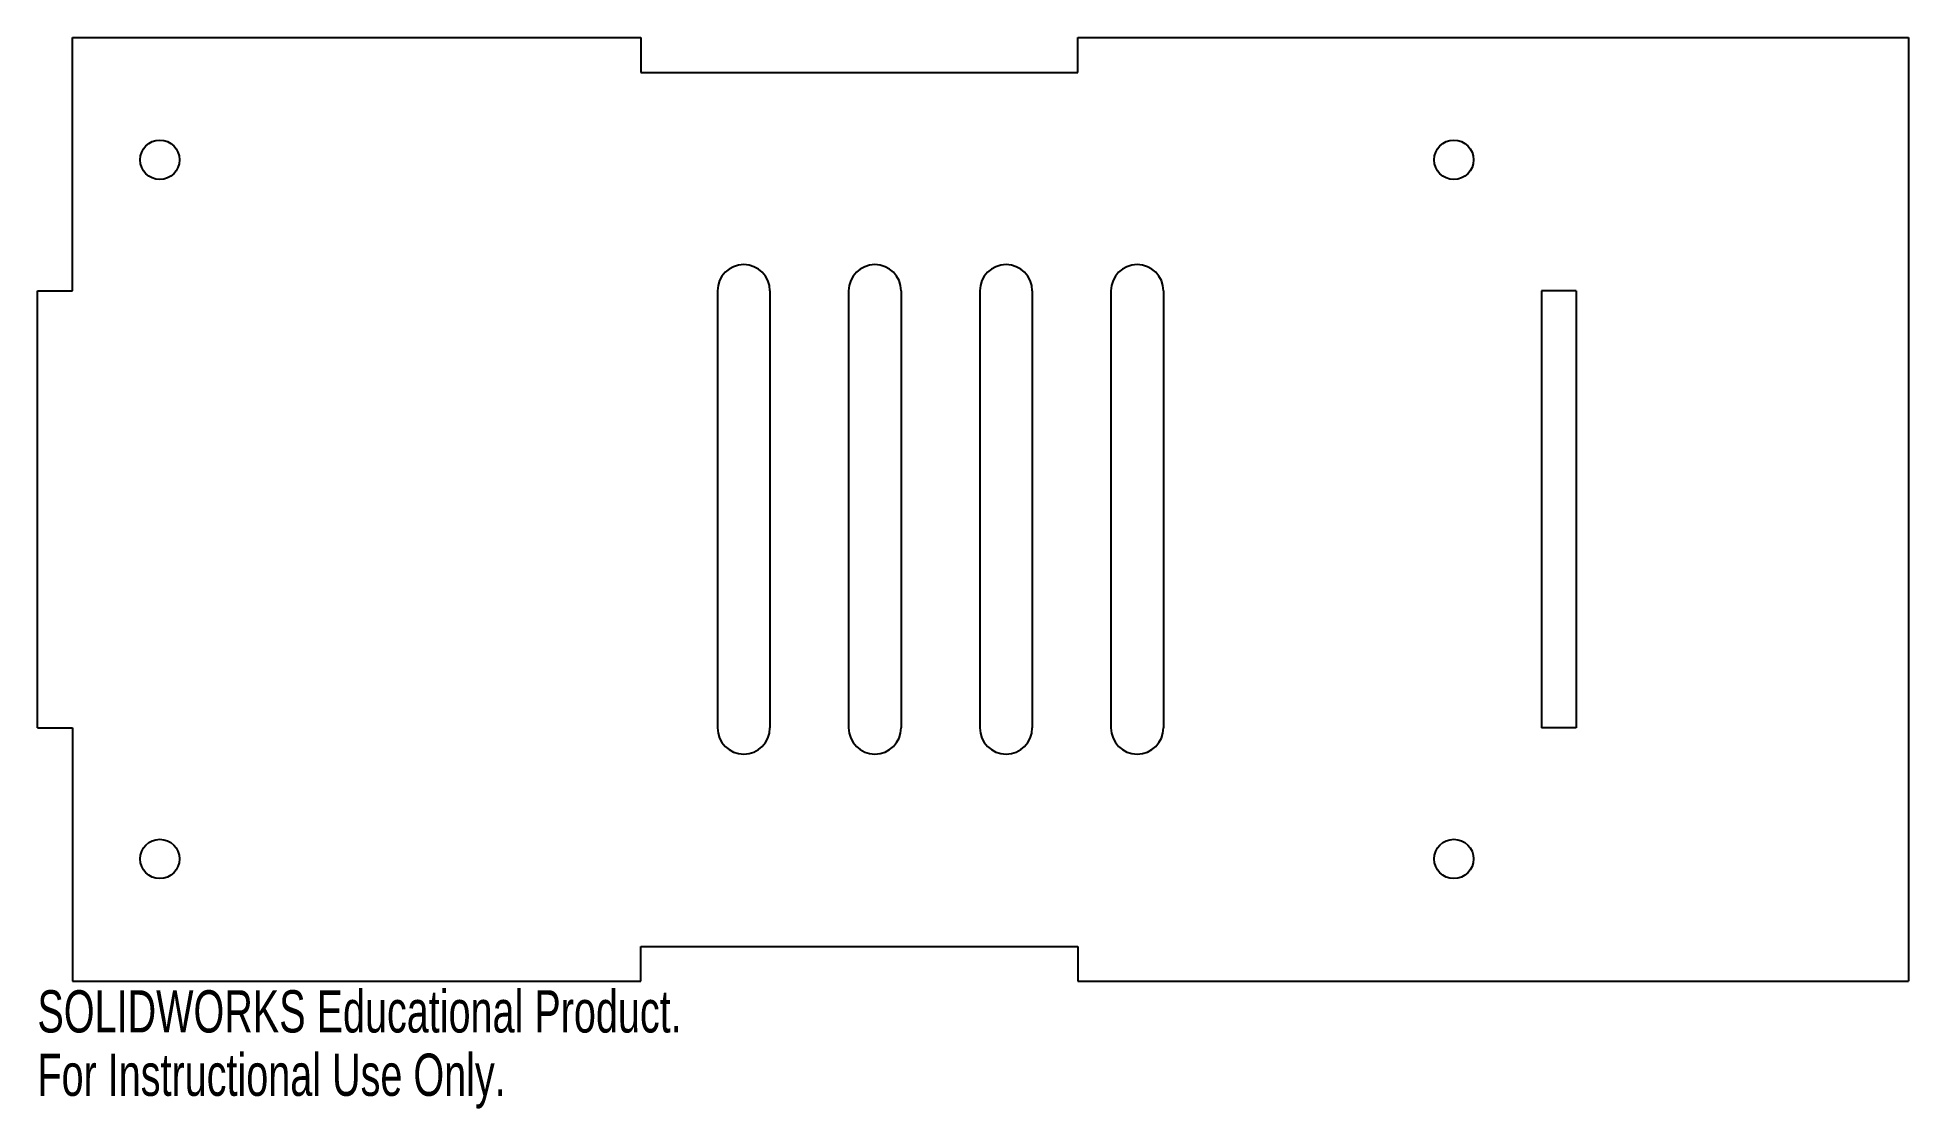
# Model space of a CAD drawing. Header units: millimetres. Extents: x 0 to 214, y -69 to 54.
import ezdxf

# ---------------------------------------------------------------- set-up
doc = ezdxf.new("R2010")
doc.units = ezdxf.units.MM
doc.styles.add('SLDTEXTSTYLE0', font='TXT', dxfattribs={"width": 0.7})

msp = doc.modelspace()

# ---------------------------------------------------------------- linework, layer by layer
at = {"color": 7, "linetype": 'Continuous', "lineweight": 25}
for p, q in [((4, 25), (4, 54)), ((4, 54), (69, 54)), ((69, 54), (69, 50)), ((119, 50), (119, 54)), ((119, 54), (214, 54)), ((214, 54), (214, -54)), ((69, 50), (119, 50)), ((0, -25), (0, 25)), ((0, 25), (4, 25)), ((77.78, 25), (77.78, -25)), ((83.78, 25), (83.78, -25)), ((92.78, 25), (92.78, -25)), ((98.78, 25), (98.78, -25)), ((107.78, 25), (107.78, -25)), ((113.78, 25), (113.78, -25)), ((122.78, 25), (122.78, -25)), ((128.78, 25), (128.78, -25)), ((172, 25), (172, -25)), ((176, 25), (172, 25)), ((176, 25), (176, -25)), ((0, -25), (4, -25)), ((4, -25), (4, -54)), ((176, -25), (172, -25)), ((69, -50), (119, -50)), ((69, -54), (69, -50)), ((119, -50), (119, -54)), ((4, -54), (69, -54)), ((119, -54), (214, -54))]:
    msp.add_line(p, q, dxfattribs=at)
for centre in [(14, 40), (162, 40), (14, -40), (162, -40)]:
    msp.add_circle(centre, 2.25, dxfattribs=at)
for centre, start, end in [((80.78, 25), 0, 180), ((95.78, 25), 0, 180), ((110.78, 25), 0, 180), ((125.78, 25), 0, 180), ((80.78, -25), 180, 0), ((95.78, -25), 180, 0), ((110.78, -25), 180, 0), ((125.78, -25), 180, 0)]:
    msp.add_arc(centre, 3, start, end, dxfattribs=at)

# ---------------------------------------------------------------- texts
at = {"color": 7, "linetype": 'Continuous', "char_height": 4.8336, "attachment_point": 1, "style": 'SLDTEXTSTYLE0'}
for s, insert in [('SOLIDWORKS Educational Product.', (0, -55.02)), ('For Instructional Use Only.', (0, -62.27))]:
    msp.add_mtext(s, dxfattribs=dict(at, insert=insert))

doc.saveas('drawing.dxf')
